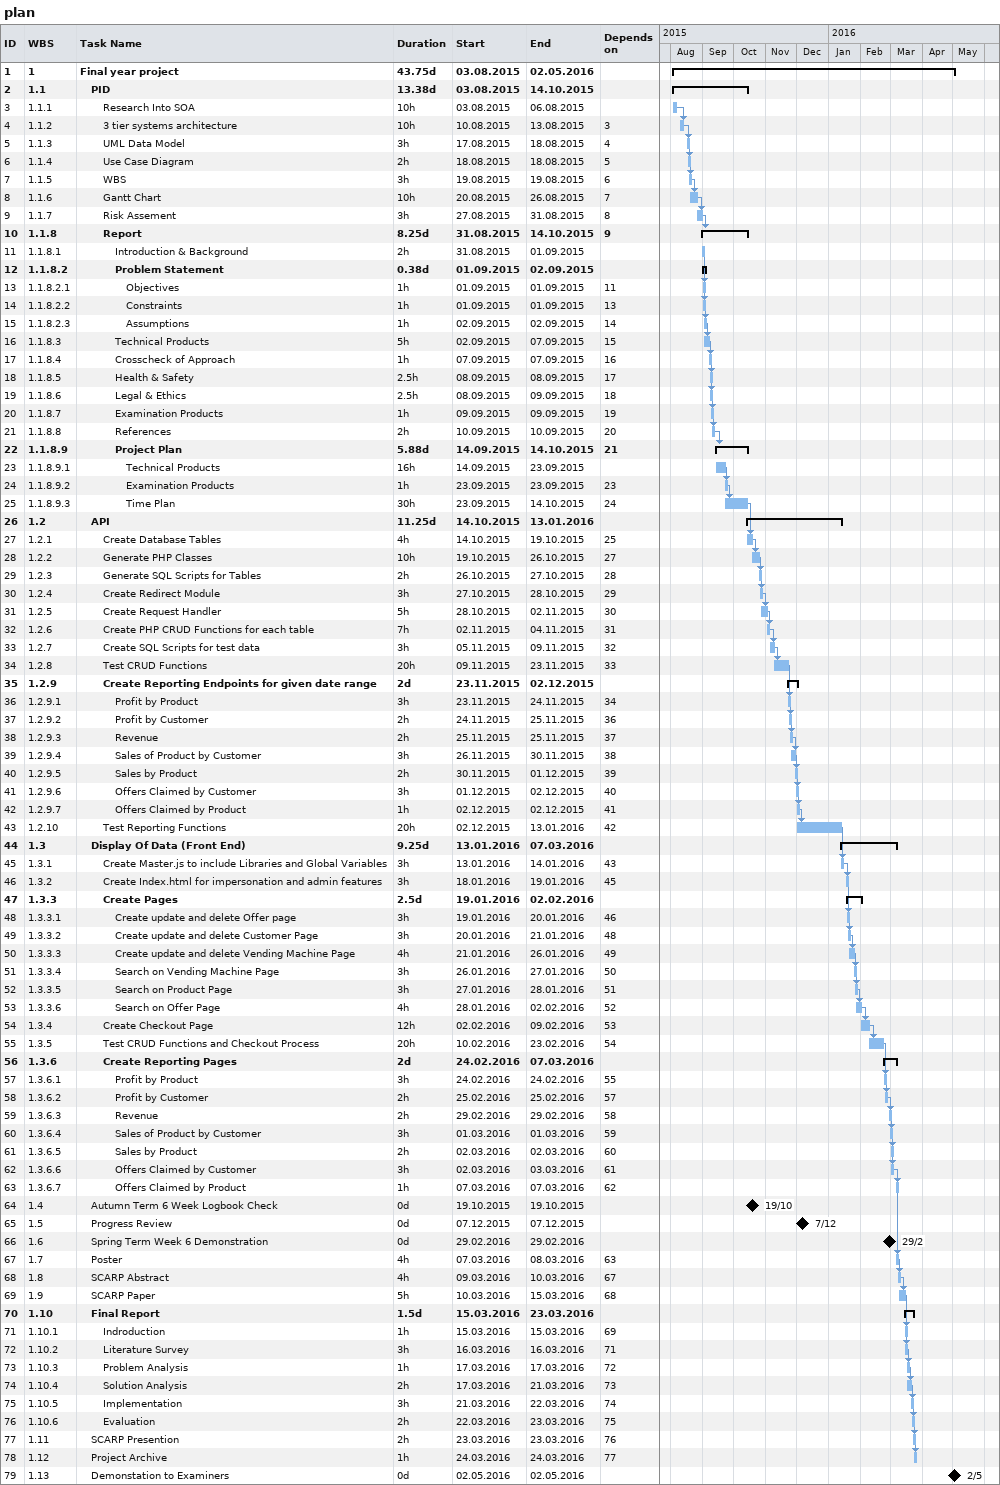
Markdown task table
plan

| ID | WBS | Task | Duration | Start | Finish | Predecessors |
|---|---|---|---|---|---|---|
| 1 | 1 | **Final year project** | 43.75d | 2015-08-03 | 2016-05-02 |  |
| 2 | 1.1 | **PID** | 13.38d | 2015-08-03 | 2015-10-14 |  |
| 3 | 1.1.1 | Research Into SOA | 10h | 2015-08-03 | 2015-08-06 |  |
| 4 | 1.1.2 | 3 tier systems architecture | 10h | 2015-08-10 | 2015-08-13 | 3 |
| 5 | 1.1.3 | UML Data Model | 3h | 2015-08-17 | 2015-08-18 | 4 |
| 6 | 1.1.4 | Use Case Diagram | 2h | 2015-08-18 | 2015-08-18 | 5 |
| 7 | 1.1.5 | WBS | 3h | 2015-08-19 | 2015-08-19 | 6 |
| 8 | 1.1.6 | Gantt Chart | 10h | 2015-08-20 | 2015-08-26 | 7 |
| 9 | 1.1.7 | Risk Assement | 3h | 2015-08-27 | 2015-08-31 | 8 |
| 10 | 1.1.8 | **Report** | 8.25d | 2015-08-31 | 2015-10-14 | 9 |
| 11 | 1.1.8.1 | Introduction & Background | 2h | 2015-08-31 | 2015-09-01 |  |
| 12 | 1.1.8.2 | **Problem Statement** | 0.38d | 2015-09-01 | 2015-09-02 |  |
| 13 | 1.1.8.2.1 | Objectives | 1h | 2015-09-01 | 2015-09-01 | 11 |
| 14 | 1.1.8.2.2 | Constraints | 1h | 2015-09-01 | 2015-09-01 | 13 |
| 15 | 1.1.8.2.3 | Assumptions | 1h | 2015-09-02 | 2015-09-02 | 14 |
| 16 | 1.1.8.3 | Technical Products | 5h | 2015-09-02 | 2015-09-07 | 15 |
| 17 | 1.1.8.4 | Crosscheck of Approach | 1h | 2015-09-07 | 2015-09-07 | 16 |
| 18 | 1.1.8.5 | Health & Safety | 2.5h | 2015-09-08 | 2015-09-08 | 17 |
| 19 | 1.1.8.6 | Legal & Ethics | 2.5h | 2015-09-08 | 2015-09-09 | 18 |
| 20 | 1.1.8.7 | Examination Products | 1h | 2015-09-09 | 2015-09-09 | 19 |
| 21 | 1.1.8.8 | References | 2h | 2015-09-10 | 2015-09-10 | 20 |
| 22 | 1.1.8.9 | **Project Plan** | 5.88d | 2015-09-14 | 2015-10-14 | 21 |
| 23 | 1.1.8.9.1 | Technical Products | 16h | 2015-09-14 | 2015-09-23 |  |
| 24 | 1.1.8.9.2 | Examination Products | 1h | 2015-09-23 | 2015-09-23 | 23 |
| 25 | 1.1.8.9.3 | Time Plan | 30h | 2015-09-23 | 2015-10-14 | 24 |
| 26 | 1.2 | **API** | 11.25d | 2015-10-14 | 2016-01-13 |  |
| 27 | 1.2.1 | Create Database Tables | 4h | 2015-10-14 | 2015-10-19 | 25 |
| 28 | 1.2.2 | Generate PHP Classes | 10h | 2015-10-19 | 2015-10-26 | 27 |
| 29 | 1.2.3 | Generate SQL Scripts for Tables | 2h | 2015-10-26 | 2015-10-27 | 28 |
| 30 | 1.2.4 | Create Redirect Module | 3h | 2015-10-27 | 2015-10-28 | 29 |
| 31 | 1.2.5 | Create Request Handler | 5h | 2015-10-28 | 2015-11-02 | 30 |
| 32 | 1.2.6 | Create PHP CRUD Functions for each table | 7h | 2015-11-02 | 2015-11-04 | 31 |
| 33 | 1.2.7 | Create SQL Scripts for test data | 3h | 2015-11-05 | 2015-11-09 | 32 |
| 34 | 1.2.8 | Test CRUD Functions | 20h | 2015-11-09 | 2015-11-23 | 33 |
| 35 | 1.2.9 | **Create Reporting Endpoints for given date range** | 2d | 2015-11-23 | 2015-12-02 |  |
| 36 | 1.2.9.1 | Profit by Product | 3h | 2015-11-23 | 2015-11-24 | 34 |
| 37 | 1.2.9.2 | Profit by Customer | 2h | 2015-11-24 | 2015-11-25 | 36 |
| 38 | 1.2.9.3 | Revenue | 2h | 2015-11-25 | 2015-11-25 | 37 |
| 39 | 1.2.9.4 | Sales of Product by Customer | 3h | 2015-11-26 | 2015-11-30 | 38 |
| 40 | 1.2.9.5 | Sales by Product | 2h | 2015-11-30 | 2015-12-01 | 39 |
| 41 | 1.2.9.6 | Offers Claimed by Customer | 3h | 2015-12-01 | 2015-12-02 | 40 |
| 42 | 1.2.9.7 | Offers Claimed by Product | 1h | 2015-12-02 | 2015-12-02 | 41 |
| 43 | 1.2.10 | Test Reporting Functions | 20h | 2015-12-02 | 2016-01-13 | 42 |
| 44 | 1.3 | **Display Of Data (Front End)** | 9.25d | 2016-01-13 | 2016-03-07 |  |
| 45 | 1.3.1 | Create Master.js to include Libraries and Global Variables | 3h | 2016-01-13 | 2016-01-14 | 43 |
| 46 | 1.3.2 | Create Index.html for impersonation and admin features | 3h | 2016-01-18 | 2016-01-19 | 45 |
| 47 | 1.3.3 | **Create Pages** | 2.5d | 2016-01-19 | 2016-02-02 |  |
| 48 | 1.3.3.1 | Create update and delete Offer page | 3h | 2016-01-19 | 2016-01-20 | 46 |
| 49 | 1.3.3.2 | Create update and delete Customer Page | 3h | 2016-01-20 | 2016-01-21 | 48 |
| 50 | 1.3.3.3 | Create update and delete Vending Machine Page | 4h | 2016-01-21 | 2016-01-26 | 49 |
| 51 | 1.3.3.4 | Search on Vending Machine Page | 3h | 2016-01-26 | 2016-01-27 | 50 |
| 52 | 1.3.3.5 | Search on Product Page | 3h | 2016-01-27 | 2016-01-28 | 51 |
| 53 | 1.3.3.6 | Search on Offer Page | 4h | 2016-01-28 | 2016-02-02 | 52 |
| 54 | 1.3.4 | Create Checkout Page | 12h | 2016-02-02 | 2016-02-09 | 53 |
| 55 | 1.3.5 | Test CRUD Functions and Checkout Process | 20h | 2016-02-10 | 2016-02-23 | 54 |
| 56 | 1.3.6 | **Create Reporting Pages** | 2d | 2016-02-24 | 2016-03-07 |  |
| 57 | 1.3.6.1 | Profit by Product | 3h | 2016-02-24 | 2016-02-24 | 55 |
| 58 | 1.3.6.2 | Profit by Customer | 2h | 2016-02-25 | 2016-02-25 | 57 |
| 59 | 1.3.6.3 | Revenue | 2h | 2016-02-29 | 2016-02-29 | 58 |
| 60 | 1.3.6.4 | Sales of Product by Customer | 3h | 2016-03-01 | 2016-03-01 | 59 |
| 61 | 1.3.6.5 | Sales by Product | 2h | 2016-03-02 | 2016-03-02 | 60 |
| 62 | 1.3.6.6 | Offers Claimed by Customer | 3h | 2016-03-02 | 2016-03-03 | 61 |
| 63 | 1.3.6.7 | Offers Claimed by Product | 1h | 2016-03-07 | 2016-03-07 | 62 |
| 64 | 1.4 | Autumn Term 6 Week Logbook Check | 0d | 2015-10-19 | 2015-10-19 |  |
| 65 | 1.5 | Progress Review | 0d | 2015-12-07 | 2015-12-07 |  |
| 66 | 1.6 | Spring Term Week 6 Demonstration | 0d | 2016-02-29 | 2016-02-29 |  |
| 67 | 1.7 | Poster | 4h | 2016-03-07 | 2016-03-08 | 63 |
| 68 | 1.8 | SCARP Abstract | 4h | 2016-03-09 | 2016-03-10 | 67 |
| 69 | 1.9 | SCARP Paper | 5h | 2016-03-10 | 2016-03-15 | 68 |
| 70 | 1.10 | **Final Report** | 1.5d | 2016-03-15 | 2016-03-23 |  |
| 71 | 1.10.1 | Indroduction | 1h | 2016-03-15 | 2016-03-15 | 69 |
| 72 | 1.10.2 | Literature Survey | 3h | 2016-03-16 | 2016-03-16 | 71 |
| 73 | 1.10.3 | Problem Analysis | 1h | 2016-03-17 | 2016-03-17 | 72 |
| 74 | 1.10.4 | Solution Analysis | 2h | 2016-03-17 | 2016-03-21 | 73 |
| 75 | 1.10.5 | Implementation | 3h | 2016-03-21 | 2016-03-22 | 74 |
| 76 | 1.10.6 | Evaluation | 2h | 2016-03-22 | 2016-03-23 | 75 |
| 77 | 1.11 | SCARP Presention | 2h | 2016-03-23 | 2016-03-23 | 76 |
| 78 | 1.12 | Project Archive | 1h | 2016-03-24 | 2016-03-24 | 77 |
| 79 | 1.13 | Demonstation to Examiners | 0d | 2016-05-02 | 2016-05-02 |  |
